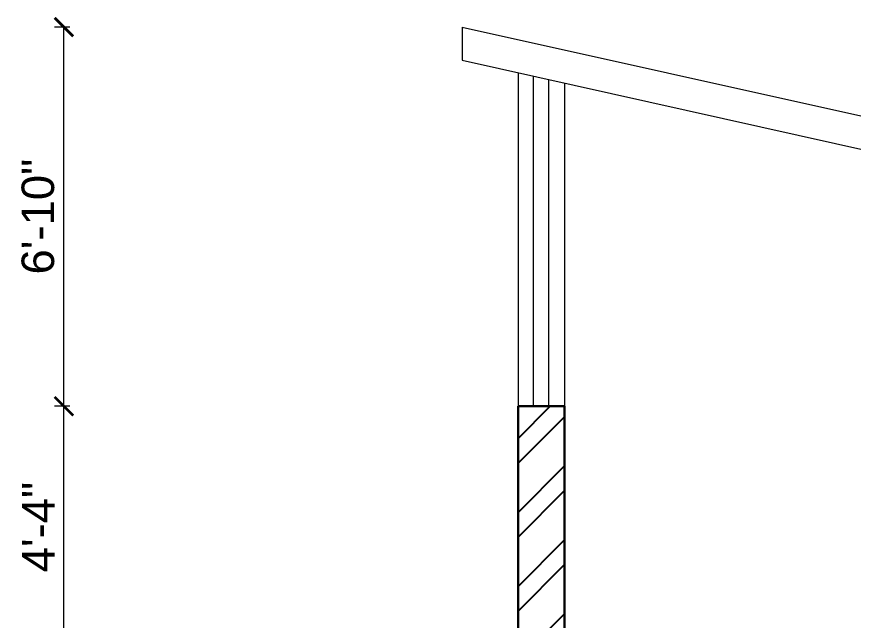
# Model space of a CAD drawing. Header units: inches. Extents: x -6800 to 96653, y -25814 to 17379.
# Drawn here: x 11025.7 to 11205.9, y -12423.1 to -12293.2 of the extents above; entities that cross this region are included whole.
import ezdxf

# ---------------------------------------------------------------- set-up
doc = ezdxf.new("R2010")
doc.units = ezdxf.units.IN
doc.header["$MEASUREMENT"] = 0
doc.header["$PDMODE"] = 34
for name, color, linetype, lineweight in [('dimension', 50, 'Continuous', 20), ('dimension @ 1', 50, 'Continuous', 20), ('ele back', 51, 'Continuous', 15), ('Hatch', 161, 'Continuous', 5), ('Wall', 90, 'Continuous', 30), ('Win ele', 211, 'Continuous', 15)]:
    doc.layers.add(name, color=color, linetype=linetype, lineweight=lineweight)
doc.styles.get("Standard").update_dxf_attribs({"font": 'arial.ttf'})
doc.dimstyles.get("Standard").update_dxf_attribs({"dimtxt": 7, "dimasz": 4, "dimexe": 2, "dimexo": 2, "dimgap": 2, "dimtad": 1, "dimdec": 0, "dimzin": 0, "dimdsep": 46, "dimlunit": 4, "dimtxsty": 'Standard', "dimblk": 'ARCHTICK', "dimcen": 0.25, "dimclrd": 256, "dimclre": 256, "dimclrt": 256, "dimadec": 0, "dimazin": 0, "dimtfac": 1, "dimtdec": 0, "dimtofl": 0, "dimtmove": 0, "dimatfit": 3, "dimfxl": 1, "dimfxlon": 1, "dimtolj": 1, "dimtzin": 0, "dimlwd": -1, "dimlwe": -1, "dimarcsym": 1})

# ---------------------------------------------------------------- blocks, each defined once
blk = doc.blocks.new('_ArchTick')
at = {"color": 0, "linetype": 'ByBlock', "const_width": 0.15}
blk.add_lwpolyline([(-0.5, -0.5), (0.5, 0.5)], dxfattribs=at)
blk = doc.blocks.new('*D719')
at = {"layer": 'Defpoints', "color": 0, "transparency": 16777216}
for p in [(11035.91, -12377.07), (11133.69, -12377.07), (11068.69, -12429.07)]:
    blk.add_point(p, dxfattribs=at)
at = {"layer": 'dimension', "transparency": 16777216}
for p, q in [((11037.16, -12377.07), (11033.91, -12377.07)), ((11035.91, -12429.07), (11035.91, -12377.07)), ((11037.16, -12429.07), (11033.91, -12429.07))]:
    blk.add_line(p, q, dxfattribs=at)
at = {"layer": 'dimension', "transparency": 16777216, "xscale": 4, "yscale": 4, "zscale": 4}
for p, rotation in [((11035.91, -12377.07), 90), ((11035.91, -12429.07), 270)]:
    blk.add_blockref('_ArchTick', p, dxfattribs=dict(at, rotation=rotation))
at = {"layer": 'dimension', "transparency": 16777216, "insert": (11030.41, -12403.07), "char_height": 7, "attachment_point": 5, "rotation": 90}
blk.add_mtext('\\A1;4\'-4"', dxfattribs=at)
blk = doc.blocks.new('*D718')
at = {"layer": 'Defpoints', "color": 0, "transparency": 16777216}
for p in [(11035.91, -12295.45), (11121.69, -12295.45), (11133.69, -12377.07)]:
    blk.add_point(p, dxfattribs=at)
at = {"layer": 'dimension', "transparency": 16777216}
for p, q in [((11037.16, -12295.45), (11033.91, -12295.45)), ((11035.91, -12377.07), (11035.91, -12295.45)), ((11037.16, -12377.07), (11033.91, -12377.07))]:
    blk.add_line(p, q, dxfattribs=at)
at = {"layer": 'dimension', "transparency": 16777216, "xscale": 4, "yscale": 4, "zscale": 4}
for p, rotation in [((11035.91, -12295.45), 90), ((11035.91, -12377.07), 270)]:
    blk.add_blockref('_ArchTick', p, dxfattribs=dict(at, rotation=rotation))
at = {"layer": 'dimension', "transparency": 16777216, "insert": (11030.34, -12336.26), "char_height": 7, "attachment_point": 5, "rotation": 90}
blk.add_mtext('\\A1;6\'-10"', dxfattribs=at)

msp = doc.modelspace()

# ---------------------------------------------------------------- hatches: boundary and pattern name
at = {"layer": 'Hatch', "lineweight": 25, "transparency": 33554687}
h = msp.add_hatch(dxfattribs=at)
h.set_pattern_fill('ANSI32', color=256, scale=30)
h.set_pattern_definition([(45, (2478.071, -12686.931), (-7.954951, 7.954951), []), (45, (2483.374, -12686.931), (-7.954951, 7.954951), [])])
h.paths.add_polyline_path([(11499.69, -12389.57), (11489.69, -12389.57), (11489.69, -12569.07), (11499.69, -12569.07)])
h.paths.add_polyline_path([(11143.69, -12377.07), (11133.69, -12377.07), (11133.69, -12429.07), (11143.69, -12429.07)])
h.paths.add_polyline_path([(11143.69, -12434.07), (11133.69, -12434.07), (11133.69, -12455.07), (11143.69, -12455.07)])
h.paths.add_polyline_path([(11133.69, -12434.07), (11073.69, -12434.07), (11073.69, -12455.07), (11133.69, -12455.07)])

# ---------------------------------------------------------------- linework, layer by layer
at = {"layer": 'ele back', "transparency": 33554641}
for p, q in [((11121.69, -12295.45), (11523.69, -12385.07)), ((11121.69, -12295.45), (11121.69, -12302.62)), ((11121.69, -12302.62), (11522.16, -12391.91))]:
    msp.add_line(p, q, dxfattribs=at)
at = {"layer": 'Wall', "transparency": 33554687}
for p, q in [((11133.69, -12429.07), (11133.69, -12377.07)), ((11133.69, -12377.07), (11143.69, -12377.07)), ((11143.69, -12377.07), (11143.69, -12587.07))]:
    msp.add_line(p, q, dxfattribs=at)
at = {"layer": 'Win ele'}
for p, q in [((11133.69, -12305.3), (11133.69, -12377.07)), ((11137.02, -12377.07), (11137.02, -12306.04)), ((11140.35, -12377.07), (11140.35, -12306.78)), ((11143.69, -12307.53), (11143.69, -12377.07))]:
    msp.add_line(p, q, dxfattribs=at)

# ---------------------------------------------------------------- dimensions: what is measured, and where the dimension line sits
at = {"layer": 'dimension @ 1', "transparency": 33554651}
for base, p1, p2, picture, middle in [((11035.91, -12295.45), (11133.69, -12377.07), (11121.69, -12295.45), '*D718', (11030.34, -12336.26)), ((11035.91, -12377.07), (11068.69, -12429.07), (11133.69, -12377.07), '*D719', (11030.41, -12403.07))]:
    dim = msp.add_linear_dim(base=base, p1=p1, p2=p2, angle=90, dimstyle='Standard', override={"dimscale": 1, "dimtix": 1, "dimtofl": 0, "dimtmove": 1, "dimatfit": 0, "dimfxl": 1.25}, dxfattribs=at)
    dim.commit()
    dim.dimension.update_dxf_attribs({"geometry": picture, "text_midpoint": middle})

doc.saveas('drawing.dxf')
